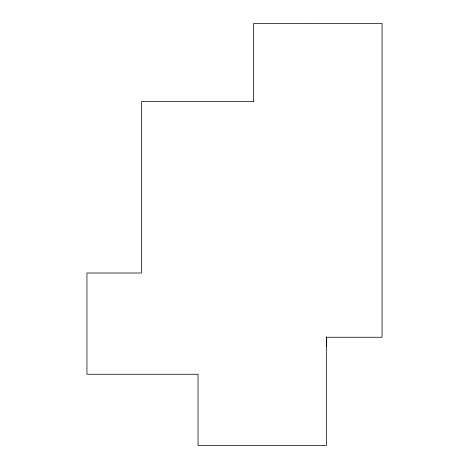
<?xml version="1.0" encoding="UTF-8"?>
<svg xmlns="http://www.w3.org/2000/svg" width="469" height="469" viewBox="0 0 469 469"><rect width="100%" height="100%" fill="white"/><g stroke="black" fill="none" stroke-linecap="round" stroke-linejoin="round"><path stroke-width="0.7" d="M253.547 101.521L141.462 101.521L141.462 273.005L86.947 273.005L86.947 374.268L198.041 374.268L198.041 445.55L326.436 445.55L326.436 337.258L382.053 337.258L382.053 23.45L253.547 23.509L253.547 101.55M326.471 336.76L326.477 346.198"/></g></svg>
